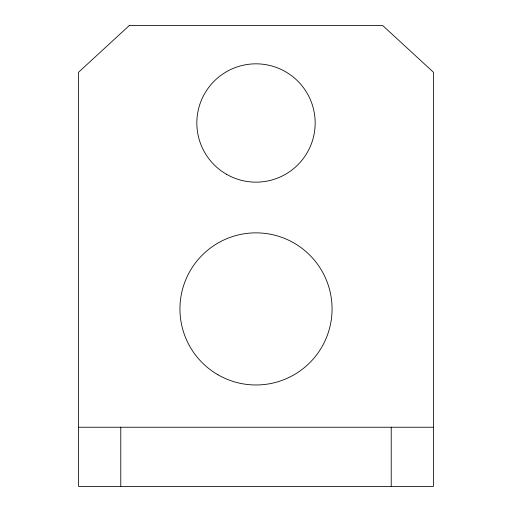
<?xml version="1.0" encoding="UTF-8"?>
<svg xmlns="http://www.w3.org/2000/svg" width="512" height="512" viewBox="0 0 512 512"><rect width="100%" height="100%" fill="white"/><g stroke="black" fill="none" stroke-linecap="round" stroke-linejoin="round"><path stroke-width="0.77" d="M78.522 427.238L433.478 427.238M391.219 427.238L391.219 486.4M120.781 427.238L120.781 486.4M129.229 25.6L78.522 72.282L78.522 486.4L433.478 486.4L433.478 72.282L382.771 25.6L129.229 25.6M217.971 374.79A76.064 76.064 0 0 0 332.064 308.922A76.064 76.064 0 0 0 217.971 243.046A76.064 76.064 0 0 0 217.971 374.79M226.419 174.227A59.162 59.162 0 0 0 315.162 122.989A59.162 59.162 0 0 0 226.419 71.757A59.162 59.162 0 0 0 226.419 174.227"/></g></svg>
